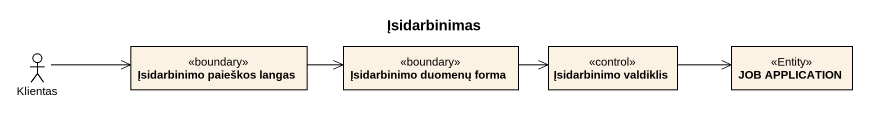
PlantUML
@startuml
title Įsidarbinimas
allowmixing
hide circle
hide empty members
actor Klientas
class "Įsidarbinimo paieškos langas" as Įsidarbinimo_paieškos_langas <<boundary>>
class "Įsidarbinimo duomenų forma" as Įsidarbinimo_duomenų_forma <<boundary>>
class "Įsidarbinimo valdiklis" as Įsidarbinimo_valdiklis <<control>>
class "JOB APPLICATION" as JOB_APPLICATION <<Entity>>
Klientas -right-> Įsidarbinimo_paieškos_langas
Įsidarbinimo_paieškos_langas -right-> Įsidarbinimo_duomenų_forma
Įsidarbinimo_duomenų_forma -right-> Įsidarbinimo_valdiklis
Įsidarbinimo_valdiklis -right-> JOB_APPLICATION
@enduml
